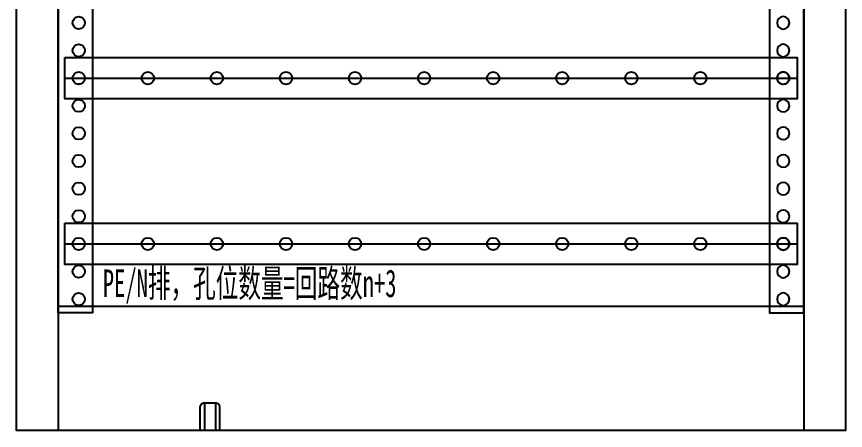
# Model space of a CAD drawing. Extents: x 1403505 to 1404105, y 398623 to 400223.
# Drawn here: x 1403505 to 1404105, y 398623 to 398922 of the extents above; entities that cross this region are included whole.
import ezdxf
from ezdxf.enums import TextEntityAlignment as Align

# ---------------------------------------------------------------- set-up
doc = ezdxf.new("R2010")
doc.units = 0
doc.header["$MEASUREMENT"] = 0
doc.linetypes.add('LYJS-XX', pattern=[0.35, 0.25, -0.1])
doc.layers.add('LY-JS-BJ', color=7, linetype='Continuous')
doc.layers.add('布置图', color=20, linetype='Continuous')
doc.styles.add('宋体', font='', dxfattribs={"width": 0.8, "height": 3.5})
doc.styles.get('宋体').set_extended_font_data('SimSun')

# ---------------------------------------------------------------- blocks, each defined once
blk = doc.blocks.new('*U19')
at = {"layer": 'LY-JS-BJ', "color": 6}
blk.add_circle((0, 0), 4.5, dxfattribs=at)
blk = doc.blocks.new('*U20')
at = {"layer": 'LY-JS-BJ', "color": 0, "linetype": 'ByBlock', "lineweight": -2, "transparency": 16777216}
for p in [(0, -1180), (0, -1200), (0, -1220), (0, -1240), (0, -1260), (0, -1280), (0, -1300), (0, -1320), (0, -1340), (0, -1360), (0, -1380)]:
    blk.add_blockref('*U19', p, dxfattribs=at)
blk = doc.blocks.new('*U21')
at = {"layer": 'LY-JS-BJ', "color": 0}
blk.add_circle((0, 0), 4.5, dxfattribs=at)
blk = doc.blocks.new('*U22')
at = {"layer": 'LY-JS-BJ', "color": 0, "linetype": 'ByBlock', "lineweight": -2, "transparency": 16777216}
for p in [(0, 0), (50, 0), (100, 0), (150, 0), (200, 0), (250, 0), (300, 0), (350, 0), (400, 0)]:
    blk.add_blockref('*U21', p, dxfattribs=at)
blk = doc.blocks.new('A$C7A207737')
at = {"layer": 'LY-JS-BJ', "color": 4, "linetype": 'LYJS-XX'}
for p, q in [((-10, 119.93), (520, 119.93)), ((-10, 0), (520, 0))]:
    blk.add_line(p, q, dxfattribs=at)
at = {"layer": 'LY-JS-BJ', "color": 0}
for points in [[(-10, 134.93), (520, 134.93), (520, 104.93), (-10, 104.93)], [(-10, 15), (520, 15), (520, -15), (-10, -15)]]:
    blk.add_lwpolyline(points, close=True, dxfattribs=at)
for centre in [(0, 119.93), (510, 119.93), (0, 0), (510, 0)]:
    blk.add_circle(centre, 4.5, dxfattribs=at)
for p in [(50, 119.93), (50, 0)]:
    blk.add_blockref('*U22', p, dxfattribs=at)
at = {"layer": 'LY-JS-BJ', "color": 4, "style": '宋体', "width": 0.6}
blk.add_text('PE/N排，孔位数量=回路数n+3', height=20, dxfattribs=at).set_placement((17.41, -28.5), align=Align.MIDDLE_LEFT)
blk = doc.blocks.new('*U24')
at = {"layer": 'LY-JS-BJ', "color": 6}
blk.add_circle((0, 0), 4.5, dxfattribs=at)
blk = doc.blocks.new('*U25')
at = {"layer": 'LY-JS-BJ', "color": 0, "linetype": 'ByBlock', "lineweight": -2, "transparency": 16777216}
for p in [(0, -1180), (0, -1200), (0, -1220), (0, -1240), (0, -1260), (0, -1280), (0, -1300), (0, -1320), (0, -1340), (0, -1360), (0, -1380)]:
    blk.add_blockref('*U24', p, dxfattribs=at)
blk = doc.blocks.new('A$C11EF57A1')
at = {"layer": 'LY-JS-BJ', "color": 0, "ltscale": 2}
for p, q in [((-4, 20), (-4, 0)), ((4, 20), (4, 0))]:
    blk.add_line(p, q, dxfattribs=at)
blk.add_lwpolyline([(-4, 20), (4, 20, -0.414214), (7, 17), (7, 0), (-7, 0), (-7, 17, -0.414214)], format="xyb", close=True, dxfattribs=at)

msp = doc.modelspace()

# ---------------------------------------------------------------- linework, layer by layer
at = {"layer": 'LY-JS-BJ', "color": 6, "ltscale": 50}
for points in [[(1403534.64, 400167.72), (1403534.64, 398622.72)], [(1404074.64, 400167.72), (1404074.64, 398622.72)], [(1403534.64, 398712.72), (1404074.64, 398712.72)]]:
    msp.add_lwpolyline(points, dxfattribs=at)
at = {"layer": 'LY-JS-BJ', "color": 6, "lineweight": -3}
for points in [[(1403559.64, 400107.72), (1403559.64, 398707.72), (1403534.64, 398707.72), (1403534.64, 400107.72)], [(1404049.64, 400107.72), (1404049.64, 398707.72), (1404074.64, 398707.72), (1404074.64, 400107.72)]]:
    msp.add_lwpolyline(points, close=True, dxfattribs=at)
at = {"layer": '布置图', "ltscale": 50}
msp.add_lwpolyline([(1403504.64, 400222.72), (1404104.64, 400222.72), (1404104.64, 398622.72), (1403504.64, 398622.72)], close=True, dxfattribs=at)

# ---------------------------------------------------------------- block references
at = {"layer": 'LY-JS-BJ', "color": 6, "lineweight": -3}
for name, p in [('*U25', (1403549.64, 400097.72)), ('A$C7A207737', (1403549.64, 398757.72))]:
    msp.add_blockref(name, p, dxfattribs=at)
at = {"layer": 'LY-JS-BJ', "color": 6, "lineweight": -3, "xscale": -1}
msp.add_blockref('*U20', (1404059.64, 400097.72), dxfattribs=at)
at = {"layer": 'LY-JS-BJ', "color": 6, "lineweight": -3, "ltscale": 2}
msp.add_blockref('A$C11EF57A1', (1403644.64, 398622.72), dxfattribs=at)

doc.saveas('drawing.dxf')
